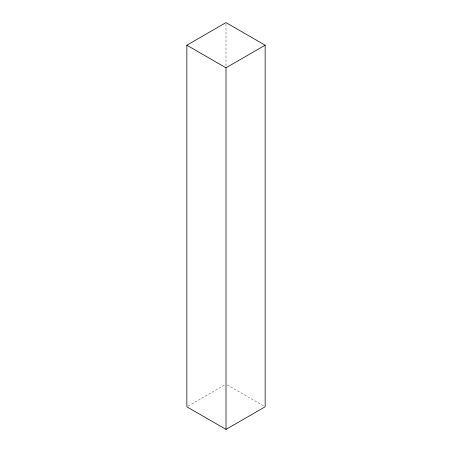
<?xml version="1.0" encoding="UTF-8"?>
<svg xmlns="http://www.w3.org/2000/svg" width="452" height="452" viewBox="0 0 452 452"><rect width="100%" height="100%" fill="white"/><g stroke="black" fill="none" stroke-linecap="round" stroke-linejoin="round"><path stroke-width="0.34" stroke-dasharray="2.26 1.69" d="M188.077 406.094L225.39 384.556M227.226 384.906L263.923 406.094M226 24.012L226 67.009"/><path stroke-width="0.68" d="M186.857 45.2L226 22.6L265.143 45.2L265.143 406.8L226 429.4L186.857 406.8L186.857 45.2L226 67.8L265.143 45.2M226 67.8L226 429.4"/></g></svg>
